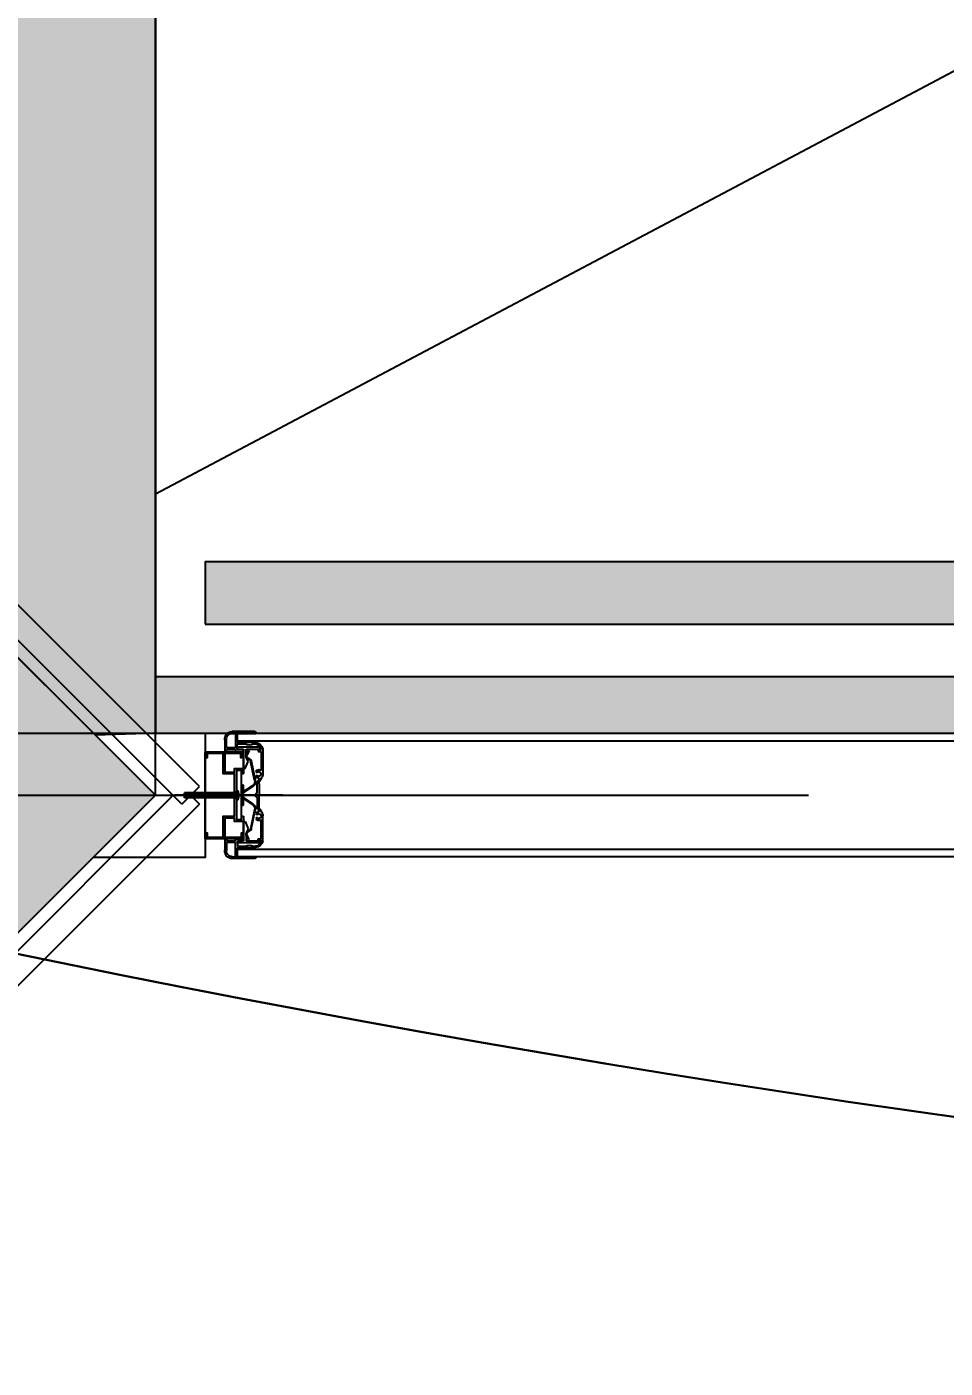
# Model space of a CAD drawing. Header units: millimetres. Extents: x 182 to 575, y -105 to 95.
# Drawn here: x 319.112 to 319.849, y -52.713 to -51.637 of the extents above; entities that cross this region are included whole.
import ezdxf

# ---------------------------------------------------------------- set-up
doc = ezdxf.new("R2010")
doc.units = ezdxf.units.MM
doc.header["$MEASUREMENT"] = 0
for name, pattern in [('DASHDOT', [1, 0.5, -0.25, 0, -0.25]), ('HIDDEN2', [0.1875, 0.125, -0.0625]), ('XR_BL2_AND_MON-REV15$0$DASHDOT', [1, 0.5, -0.25, 0, -0.25])]:
    doc.linetypes.add(name, pattern=pattern)
for name, color, linetype in [('base', 253, 'Continuous'), ('construir', 10, 'Continuous'), ('EIXOS', 31, 'DASHDOT'), ('ESTR', 3, 'Continuous'), ('FORRO', 253, 'Continuous'), ('Mob', 252, 'Continuous'), ('PISO', 252, 'Continuous'), ('XR_BL2_AND_MON-REV15$0$aca', 2, 'Continuous'), ('XR_BL2_AND_MON-REV15$0$EIXOS_PERFIL', 181, 'XR_BL2_AND_MON-REV15$0$DASHDOT'), ('XR_BL2_AND_MON-REV15$0$MARMORE', 7, 'Continuous'), ('XR_BL2_AND_MON-REV15$0$PERFIL_DIV', 41, 'Continuous')]:
    doc.layers.add(name, color=color, linetype=linetype)
doc.layers.add('eletroduto eletrica', color=152, linetype='EL', lineweight=30)
doc.styles.add('SIMPLEX', font='simplex', dxfattribs={"height": 0.2})
doc.styles.get("Standard").update_dxf_attribs({"font": 'romans.shx'})
doc.linetypes.add('EL', pattern='A,0.5,-0.2,["EL",Standard,S=0.1,R=0,X=-0.08,Y=-0.05],-0.175', length=0.875)
doc.dimstyles.new('SA-25', dxfattribs={"dimtxt": 0.05, "dimasz": 0.05, "dimexe": 0.025, "dimexo": 0.05, "dimgap": 0.025, "dimtad": 1, "dimzin": 4, "dimdsep": 46, "dimtxsty": 'SIMPLEX', "dimblk": 'OBLIQUE', "dimcen": 0.025, "dimdle": 0.05, "dimclrt": 2, "dimaunit": 1, "dimadec": 3, "dimazin": 0, "dimtfac": 1, "dimtofl": 0, "dimtmove": 0, "dimatfit": 3, "dimldrblk": 'OPEN30', "dimfxl": 1, "dimtolj": 1, "dimtzin": 0, "dimarcsym": 0})

# ---------------------------------------------------------------- blocks, each defined once
blk = doc.blocks.new('XR_BL2_AND_MON-REV15$0$PILAR_60X60_JUNTA')
at = {"layer": 'base'}
for points in [[(-0.4143, 0.01), (0, 0.4243), (0.4143, 0.01)], [(-0.4143, -0.01), (0, -0.4243), (0.4143, -0.01)]]:
    blk.add_hatch(color=256, dxfattribs=at).paths.add_polyline_path(points)
at = {"layer": 'base', "linetype": 'ByBlock'}
for points in [[(-0.4143, 0.01), (0, 0.4243), (0.4143, 0.01)], [(-0.4143, -0.01), (0, -0.4243), (0.4143, -0.01)]]:
    blk.add_lwpolyline(points, close=True, dxfattribs=at)
at = {"layer": 'base'}
blk.add_point((0, 0), dxfattribs=at)
blk = doc.blocks.new('XR_BL2_AND_MON-REV15$0$P_M')
at = {"layer": 'XR_BL2_AND_MON-REV15$0$MARMORE'}
for p, q in [((-0.0071, 0.0354), (-0.4596, -0.4172)), ((0.0071, 0.0212), (-0.0071, 0.0354)), ((0, 0.0283), (0.0071, 0.0354)), ((0.0071, 0.0212), (-0.4455, -0.4313)), ((0.4384, -0.4243), (0, 0.0141)), ((-0.4525, -0.4243), (-0.4596, -0.4172)), ((-0.0071, -0.8697), (0.4455, -0.4172)), ((0.4455, -0.4172), (0.4596, -0.4313)), ((0.4525, -0.4243), (0.4596, -0.4172)), ((-0.4525, -0.4243), (-0.4596, -0.4313)), ((-0.4525, -0.4243), (-0.4455, -0.4313)), ((-0.4384, -0.4243), (0, -0.8627)), ((-0.4596, -0.4313), (-0.0071, -0.8839)), ((-0.0071, -0.8697), (0.0071, -0.8839)), ((0, -0.8768), (-0.0071, -0.8839))]:
    blk.add_line(p, q, dxfattribs=at)
for points in [[(0.4596, -0.4172), (0.0071, 0.0354)], [(0.0071, -0.8839), (0.4596, -0.4313)]]:
    blk.add_lwpolyline(points, dxfattribs=at)
blk = doc.blocks.new('XR_BL2_AND_MON-REV15$0$A$C03051BF2')
at = {"layer": 'XR_BL2_AND_MON-REV15$0$aca'}
for p, q in [((49.1, 20.7, -29.5), (49.1, 62.8, -29.5)), ((53.3, 20.7, -29.5), (53.3, 62.8, -29.5))]:
    blk.add_line(p, q, dxfattribs=at)
at = {"layer": 'XR_BL2_AND_MON-REV15$0$EIXOS_PERFIL'}
blk.add_line((51.2, -16.2, -29.5), (51.2, 70.7, -29.5), dxfattribs=at)
at = {"layer": 'XR_BL2_AND_MON-REV15$0$PERFIL_DIV'}
for p, q in [((53.3, 62.8, -29.5), (49.1, 62.8, -29.5)), ((53.3, 62.8, -29.5), (49.1, 62.8, -29.5)), ((49.1, 20.7, -29.5), (49.1, 62.8, -29.5)), ((53.3, 62.1, -29.5), (49.1, 62.1, -29.5)), ((53.3, 61.4, -29.5), (49.1, 61.4, -29.5)), ((53.3, 60.7, -29.5), (49.1, 60.7, -29.5)), ((53.3, 60, -29.5), (49.1, 60, -29.5)), ((53.3, 59.3, -29.5), (49.1, 59.3, -29.5)), ((53.3, 58.6, -29.5), (49.1, 58.6, -29.5)), ((53.3, 57.9, -29.5), (49.1, 57.9, -29.5)), ((53.3, 57.2, -29.5), (49.1, 57.2, -29.5)), ((53.3, 57.2, -29.5), (49.1, 57.2, -29.5)), ((53.3, 57.2, -29.5), (49.1, 57.2, -29.5)), ((53.3, 57.2, -29.5), (49.1, 57.2, -29.5)), ((53.3, 56.5, -29.5), (49.1, 56.5, -29.5)), ((53.3, 55.8, -29.5), (49.1, 55.8, -29.5)), ((53.3, 55.1, -29.5), (49.1, 55.1, -29.5)), ((53.3, 54.4, -29.5), (49.1, 54.4, -29.5)), ((53.3, 20.7, -29.5), (53.3, 62.8, -29.5)), ((53.3, 53.7, -29.5), (49.1, 53.7, -29.5)), ((53.3, 53, -29.5), (49.1, 53, -29.5)), ((53.3, 52.3, -29.5), (49.1, 52.3, -29.5)), ((53.3, 51.6, -29.5), (49.1, 51.6, -29.5)), ((53.3, 51.6, -29.5), (49.1, 51.6, -29.5)), ((53.3, 50.9, -29.5), (49.1, 50.9, -29.5)), ((53.3, 50.2, -29.5), (49.1, 50.2, -29.5)), ((53.3, 49.5, -29.5), (49.1, 49.5, -29.5)), ((53.3, 48.8, -29.5), (49.1, 48.8, -29.5)), ((53.3, 48.1, -29.5), (49.1, 48.1, -29.5)), ((53.3, 47.4, -29.5), (49.1, 47.4, -29.5)), ((53.3, 46.7, -29.5), (49.1, 46.7, -29.5)), ((53.3, 46, -29.5), (49.1, 46, -29.5)), ((53.3, 46, -29.5), (49.1, 46, -29.5)), ((53.3, 46, -29.5), (49.1, 46, -29.5)), ((53.3, 46, -29.5), (49.1, 46, -29.5)), ((53.3, 45.3, -29.5), (49.1, 45.3, -29.5)), ((53.3, 44.6, -29.5), (49.1, 44.6, -29.5)), ((53.3, 43.9, -29.5), (49.1, 43.9, -29.5)), ((53.3, 43.2, -29.5), (49.1, 43.2, -29.5)), ((53.3, 42.5, -29.5), (49.1, 42.5, -29.5)), ((53.3, 41.8, -29.5), (49.1, 41.8, -29.5)), ((53.3, 41.1, -29.5), (49.1, 41.1, -29.5)), ((53.3, 40.4, -29.5), (49.1, 40.4, -29.5)), ((53.3, 40.4, -29.5), (49.1, 40.4, -29.5)), ((53.3, 39.7, -29.5), (49.1, 39.7, -29.5)), ((53.3, 39, -29.5), (49.1, 39, -29.5)), ((53.3, 38.3, -29.5), (49.1, 38.3, -29.5)), ((53.3, 37.6, -29.5), (49.1, 37.6, -29.5)), ((53.3, 36.9, -29.5), (49.1, 36.9, -29.5)), ((53.3, 36.2, -29.5), (49.1, 36.2, -29.5)), ((53.3, 35.5, -29.5), (49.1, 35.5, -29.5)), ((53.3, 34.8, -29.5), (49.1, 34.8, -29.5)), ((53.3, 34.8, -29.5), (49.1, 34.8, -29.5)), ((53.3, 34.8, -29.5), (49.1, 34.8, -29.5)), ((53.3, 34.8, -29.5), (49.1, 34.8, -29.5)), ((53.3, 34.1, -29.5), (49.1, 34.1, -29.5)), ((53.3, 33.4, -29.5), (49.1, 33.4, -29.5)), ((53.3, 32.7, -29.5), (49.1, 32.7, -29.5)), ((0, 6.5, -29.5), (0, 24.7, -29.5)), ((1.5, 24.6, -29.5), (1.5, 22, -29.5)), ((1.5, 22, -29.5), (11, 22, -29.5)), ((13, 29, -29.5), (6.5, 29, -29.5)), ((6.6, 30.5, -29.5), (16, 30.5, -29.5)), ((11, 22, -29.5), (11, 22, -29.5)), ((11, 22, -29.5), (13, 22, -29.5)), ((13, 22, -29.5), (13, 29, -29.5)), ((14.5, 29, -29.5), (14.5, 22, -29.5)), ((16, 29, -29.5), (14.5, 29, -29.5)), ((14.5, 22, -29.5), (16, 22, -29.5)), ((16, 29, -29.5), (16, 30.5, -29.5)), ((16, 22, -29.5), (16, 15.5, -29.5)), ((53.3, 32, -29.5), (49.1, 32, -29.5)), ((53.3, 31.3, -29.5), (49.1, 31.3, -29.5)), ((53.3, 30.6, -29.5), (49.1, 30.6, -29.5)), ((53.3, 29.9, -29.5), (49.1, 29.9, -29.5)), ((53.3, 29.2, -29.5), (49.1, 29.2, -29.5)), ((53.3, 29.2, -29.5), (49.1, 29.2, -29.5)), ((53.3, 28.5, -29.5), (49.1, 28.5, -29.5)), ((53.3, 27.8, -29.5), (49.1, 27.8, -29.5)), ((53.3, 27.1, -29.5), (49.1, 27.1, -29.5)), ((53.3, 26.4, -29.5), (49.1, 26.4, -29.5)), ((53.3, 25.7, -29.5), (49.1, 25.7, -29.5)), ((53.3, 25, -29.5), (49.1, 25, -29.5)), ((53.3, 24.3, -29.5), (49.1, 24.3, -29.5)), ((53.3, 23.6, -29.5), (49.1, 23.6, -29.5)), ((53.3, 22.9, -29.5), (49.1, 22.9, -29.5)), ((53.3, 22.2, -29.5), (49.1, 22.2, -29.5)), ((86.2, 30.5, -29.5), (97, 30.5, -29.5)), ((86.2, 30.5, -29.5), (86.2, 29, -29.5)), ((86.2, 29, -29.5), (87.7, 29, -29.5)), ((87.7, 22, -29.5), (86.2, 22, -29.5)), ((86.2, 22, -29.5), (86.2, 15.5, -29.5)), ((87.7, 29, -29.5), (87.7, 22, -29.5)), ((89, 22, -29.5), (89, 29, -29.5)), ((89, 29, -29.5), (95.5, 29, -29.5)), ((91, 22, -29.5), (89, 22, -29.5)), ((100.5, 22, -29.5), (91, 22, -29.5)), ((91, 22, -29.5), (91, 22, -29.5)), ((100.5, 24.6, -29.5), (100.5, 22, -29.5)), ((102, 6.5, -29.5), (102, 24.7, -29.5)), ((8.8, 20.5, -29.5), (1.5, 20.5, -29.5)), ((1.5, 20.5, -29.5), (1.5, 5.5, -29.5)), ((8.8, 5.7, -29.5), (8.8, 20.5, -29.5)), ((14.5, 20.5, -29.5), (10, 20.5, -29.5)), ((10, 20.5, -29.5), (10, 14.1, -29.5)), ((12.6, 2.2, -29.5), (12.6, 20.4, -29.5)), ((12.6, 20.4, -29.5), (14.2, 20.4, -29.5)), ((14.2, 20.4, -44.2), (14.2, 15.5, -40.2)), ((14.2, 20.4, -29.5), (14.2, 15.5, -29.5)), ((14.2, 15.5, -29.5), (29.8, 15.5, -29.5)), ((20.7, 13.4, -29.5), (14.2, 13.4, -29.5)), ((14.2, 13.4, -29.5), (14.2, 2.2, -29.5)), ((14.5, 15.5, -29.5), (14.5, 20.5, -29.5)), ((16, 15.5, -29.5), (14.5, 15.5, -29.5)), ((18.4, 13, -29.5), (15.3, 11.4, -29.5)), ((18.4, 13, -29.5), (15.3, 11.4, -29.5)), ((15.3, 11.4, -29.5), (15.5, 11, -29.5)), ((15.3, 11.4, -29.5), (15.5, 11, -29.5)), ((15.5, 11, -29.5), (18.6, 12.6, -29.5)), ((15.5, 11, -29.5), (18.6, 12.6, -29.5)), ((24, 11.6, -29.5), (20.7, 13.4, -29.5)), ((21.2, 11.9, -29.5), (22.3, 10.3, -29.5)), ((21.2, 11.9, -29.5), (22.3, 10.3, -29.5)), ((22.7, 10.5, -29.5), (21.6, 12.2, -29.5)), ((22.7, 10.5, -29.5), (21.6, 12.2, -29.5)), ((29.8, 14.1, -29.5), (24, 11.6, -29.5)), ((29.8, 15.5, -29.5), (29.8, 14.1, -29.5)), ((68, 17, -29.5), (33.6, 17, -29.5)), ((43, 15.4, -29.5), (43, 17, -29.5)), ((43, 15.4, -29.5), (43, 17, -29.5)), ((59, 15.4, -29.5), (43, 15.4, -29.5)), ((59, 15.4, -29.5), (43, 15.4, -29.5)), ((48.2, 15.4, -29.5), (43.4, 7.9, -29.5)), ((48.2, 15.4, -29.5), (43.4, 7.9, -29.5)), ((43.8, 7.6, -29.5), (48.8, 15.4, -29.5)), ((43.8, 7.6, -29.5), (48.8, 15.4, -29.5)), ((54.9, 20.7, -29.5), (47.5, 20.7, -29.5)), ((53.3, 21.5, -29.5), (49.1, 21.5, -29.5)), ((58.2, 7.6, -29.5), (53.2, 15.4, -29.5)), ((58.2, 7.6, -29.5), (53.2, 15.4, -29.5)), ((53.8, 15.4, -29.5), (58.6, 7.9, -29.5)), ((53.8, 15.4, -29.5), (58.6, 7.9, -29.5)), ((59, 17, -29.5), (59, 15.4, -29.5)), ((59, 17, -29.5), (59, 15.4, -29.5)), ((72.2, 15.5, -29.5), (87.7, 15.5, -29.5)), ((72.2, 15.5, -29.5), (72.2, 14.1, -29.5)), ((72.2, 14.1, -29.5), (78, 11.6, -29.5)), ((78, 11.6, -29.5), (81.3, 13.4, -29.5)), ((79.3, 10.5, -29.5), (80.4, 12.2, -29.5)), ((79.3, 10.5, -29.5), (80.4, 12.2, -29.5)), ((80.8, 11.9, -29.5), (79.7, 10.3, -29.5)), ((80.8, 11.9, -29.5), (79.7, 10.3, -29.5)), ((81.3, 13.4, -29.5), (87.8, 13.4, -29.5)), ((86.5, 11, -29.5), (83.4, 12.6, -29.5)), ((86.5, 11, -29.5), (83.4, 12.6, -29.5)), ((83.6, 13, -29.5), (86.7, 11.4, -29.5)), ((86.7, 11.4, -29.5), (86.5, 11, -29.5)), ((86.7, 11.4, -29.5), (86.5, 11, -29.5)), ((89.4, 20.4, -29.5), (87.8, 20.4, -29.5)), ((87.8, 20.4, -29.5), (87.8, 15.5, -29.5)), ((87.8, 20.4, -29.5), (92, 20.4, -29.5)), ((87.8, 13.4, -29.5), (87.8, 2.2, -29.5)), ((89.4, 2.2, -29.5), (89.4, 20.4, -29.5)), ((92, 20.4, -29.5), (92, 14.1, -29.5)), ((93.2, 5.7, -29.5), (93.2, 20.5, -29.5)), ((93.2, 20.5, -29.5), (100.5, 20.5, -29.5)), ((100.5, 20.5, -29.5), (100.5, 5.5, -29.5)), ((1.5, 5.5, -29.5), (1, 5.5, -29.5)), ((10, 7.5, -29.5), (10, 5.7, -29.5)), ((14.2, 2.2, -29.5), (12.6, 2.2, -29.5)), ((14, 0, -29.5), (34.3, 0, -29.5)), ((14.5, 1.1, -29.5), (14.2, 1.2, -29.5)), ((14.5, 3.7, -29.5), (16, 3.7, -29.5)), ((14.5, 3.7, -29.5), (14.5, 1.1, -29.5)), ((16, 3.7, -29.5), (16, 1.2, -29.5)), ((16, 1.2, -29.5), (30.7, 1.2, -29.5)), ((23.5, 9.4, -29.5), (39, 6.1, -29.5)), ((23.5, 9.4, -29.5), (39, 6.1, -29.5)), ((39.1, 6.6, -29.5), (23.6, 9.9, -29.5)), ((39.1, 6.6, -29.5), (23.6, 9.9, -29.5)), ((32.6, 5.1, -29.5), (31.3, 5.1, -29.5)), ((32, 3.6, -29.5), (32.3, 3.6, -29.5)), ((32, 2.8, -29.5), (32.3, 2.8, -29.5)), ((33.7, 1.4, -29.5), (33.7, 1.1, -29.5)), ((34.5, 1.4, -29.5), (34.5, 1.1, -29.5)), ((37, 5.1, -29.5), (35.6, 5.1, -29.5)), ((35.9, 3.6, -29.5), (36.2, 3.6, -29.5)), ((35.9, 2.8, -29.5), (36.2, 2.8, -29.5)), ((39.6, 2.3, -29.5), (36.9, 0.7, -29.5)), ((39.8, 3.9, -29.5), (38.3, 2.9, -29.5)), ((42.1, 3, -29.5), (51, 3, -29.5)), ((49.5, 4.5, -29.5), (42.2, 4.5, -29.5)), ((49.5, 5.5, -29.5), (51, 5.5, -29.5)), ((49.5, 5.5, -29.5), (49.5, 4.5, -29.5)), ((51, 5.5, -29.5), (51, 3, -29.5)), ((52.5, 5.5, -29.5), (51, 5.5, -29.5)), ((51, 5.5, -29.5), (51, 3, -29.5)), ((51, 5.5, -29.5), (51, 3, -29.5)), ((51, 5.5, -29.5), (51, 3, -29.5)), ((59.9, 3, -29.5), (51, 3, -29.5)), ((52.5, 5.5, -29.5), (52.5, 4.5, -29.5)), ((52.5, 4.5, -29.5), (59.8, 4.5, -29.5)), ((62.2, 3.9, -29.5), (63.7, 2.9, -29.5)), ((62.4, 2.3, -29.5), (65.1, 0.7, -29.5)), ((62.9, 6.6, -29.5), (78.4, 9.9, -29.5)), ((62.9, 6.6, -29.5), (78.4, 9.9, -29.5)), ((78.5, 9.4, -29.5), (63, 6.1, -29.5)), ((78.5, 9.4, -29.5), (63, 6.1, -29.5)), ((65, 5.1, -29.5), (66.4, 5.1, -29.5)), ((66.1, 3.6, -29.5), (65.8, 3.6, -29.5)), ((66.1, 2.8, -29.5), (65.8, 2.8, -29.5)), ((67.5, 1.4, -29.5), (67.5, 1.1, -29.5)), ((88, 0, -29.5), (67.7, 0, -29.5)), ((68.3, 1.4, -29.5), (68.3, 1.1, -29.5)), ((69.4, 5.1, -29.5), (70.7, 5.1, -29.5)), ((70, 3.6, -29.5), (69.7, 3.6, -29.5)), ((70, 2.8, -29.5), (69.7, 2.8, -29.5)), ((86, 1.2, -29.5), (71.3, 1.2, -29.5)), ((87.5, 3.7, -29.5), (86, 3.7, -29.5)), ((86, 3.7, -29.5), (86, 1.2, -29.5)), ((87.5, 3.7, -29.5), (87.5, 1.1, -29.5)), ((87.5, 1.1, -29.5), (87.8, 1.2, -29.5)), ((87.8, 2.2, -29.5), (89.4, 2.2, -29.5)), ((92, 7.5, -29.5), (92, 5.7, -29.5)), ((100.5, 5.5, -29.5), (101, 5.5, -29.5))]:
    blk.add_line(p, q, dxfattribs=at)
at = {"layer": 'XR_BL2_AND_MON-REV15$0$PERFIL_DIV', "linetype": 'Continuous'}
for p, q in [((49.1, 46.2, -29.5), (20.2, 46.2, -29.5)), ((82.2, 46.2, -29.5), (53.3, 46.2, -29.5)), ((48.7, 21.2, -29.5), (48.7, 22.7, -29.5)), ((53.7, 21.2, -29.5), (53.7, 22.7, -29.5)), ((12.6, 2.2, -29.5), (12.6, 20.4, -29.5)), ((12.6, 20.4, -29.5), (14.2, 20.4, -29.5)), ((14.2, 20.4, -29.5), (14.2, 15.5, -29.5)), ((14.2, 15.5, -29.5), (30.1, 15.5, -29.5)), ((20.7, 13.4, -29.5), (14.2, 13.4, -29.5)), ((14.2, 13.4, -29.5), (14.2, 2.2, -29.5)), ((16, 15.5, -29.5), (14.5, 15.5, -29.5)), ((33.3, 15.5, -29.5), (16, 15.5, -29.5)), ((24, 11.6, -29.5), (20.7, 13.4, -29.5)), ((29.8, 14.1, -29.5), (24, 11.6, -29.5)), ((87.8, 15.5, -29.5), (71.5, 15.5, -29.5)), ((72.2, 14.1, -29.5), (78, 11.6, -29.5)), ((78, 11.6, -29.5), (81.3, 13.4, -29.5)), ((81.3, 13.4, -29.5), (87.8, 13.4, -29.5)), ((83.6, 13, -29.5), (86.7, 11.4, -29.5)), ((87.8, 13.4, -29.5), (87.8, 2.2, -29.5)), ((89.4, 2.2, -29.5), (89.4, 15.5, -29.5)), ((14.2, 2.2, -29.5), (12.6, 2.2, -29.5)), ((87.8, 2.2, -29.5), (89.4, 2.2, -29.5))]:
    blk.add_line(p, q, dxfattribs=at)
at = {"layer": 'XR_BL2_AND_MON-REV15$0$PERFIL_DIV', "linetype": 'Continuous', "elevation": -29.5}
for points in [[(49.1, 22.7), (34, 22.7), (34, 31.9), (17.7, 31.9), (17.7, 44.7), (21.2, 44.7), (21.2, 45.2, 0.414214), (20.2, 46.2), (16.2, 46.2), (16.2, 16.2), (20.2, 16.2, 0.414214), (21.2, 17.2), (21.2, 17.7), (17.7, 17.7), (17.7, 30.4), (32.5, 30.4), (32.5, 22.7), (29.8, 22.7), (29.8, 15.5), (33.5, 15.5, 0.414214), (34, 16), (34, 17), (31.3, 17), (31.3, 21.2), (49.1, 21.2)], [(53.3, 21.2), (70.7, 21.2), (70.7, 17), (68, 17), (68, 16, 0.414214), (68.5, 15.5), (72.2, 15.5), (72.2, 22.7), (69.5, 22.7), (69.5, 30.4), (84.7, 30.4), (84.7, 17), (81.2, 17), (81.2, 16.5, 0.414214), (82.2, 15.5), (86.2, 15.5), (86.2, 46.2), (82.2, 46.2, 0.414214), (81.2, 45.2), (81.2, 44.7), (84.7, 44.7), (84.7, 31.9), (68, 31.9), (68, 22.7), (53.3, 22.7)]]:
    blk.add_lwpolyline(points, format="xyb", close=True, dxfattribs=at)
at = {"layer": 'XR_BL2_AND_MON-REV15$0$PERFIL_DIV'}
for centre, radius, start, end in [((6.1, 24.5, -29.5), 6.07, 84.5687, 179.4057), ((6.1, 24.5, -29.5), 4.57, 84.5687, 179.4057), ((95.9, 24.5, -29.5), 6.07, 0.5943, 95.4313), ((95.9, 24.5, -29.5), 4.57, 0.5943, 95.4313), ((3.6, 10.8, -29.5), 7.23, 332.7929, 27.2071), ((19.6, 10.8, -29.5), 2.5, 32.962, 117.7277), ((19.6, 10.8, -29.5), 2.5, 32.962, 117.7277), ((19.6, 10.8, -29.5), 2, 32.962, 117.7277), ((19.6, 10.8, -29.5), 2, 32.962, 117.7277), ((82.5, 10.8, -29.5), 2.5, 62.2723, 147.038), ((82.5, 10.8, -29.5), 2.5, 62.2723, 147.038), ((82.5, 10.8, -29.5), 2, 62.2723, 147.038), ((82.5, 10.8, -29.5), 2, 62.2723, 147.038), ((98.4, 10.8, -29.5), 7.23, 152.7929, 207.2071), ((1, 6.5, -29.5), 1, 180, 270), ((15.4, 6.5, -29.5), 6.6, 186.584, 258.1632), ((15, 6.2, -29.5), 5.05, 185.254, 260.0798), ((24, 11.3, -29.5), 2, 212.962, 257.0888), ((24, 11.3, -29.5), 2, 212.962, 257.0888), ((24, 11.3, -29.5), 1.5, 212.962, 257.0888), ((24, 11.3, -29.5), 1.5, 212.962, 257.0888), ((34.1, 3.2, -29.5), 3.55, 151.9787, 207.0357), ((30.7, 1.5, -29.5), 0.3, 270, 27.0357), ((31.3, 4.8, -29.5), 0.3, 90, 151.9787), ((34.1, 3.2, -29.5), 2.15, 169.2778, 190.7222), ((34.1, 3.2, -29.5), 1.85, 134.7519, 167.5131), ((34.1, 3.2, -29.5), 1.85, 192.4869, 257.5131), ((32.6, 4.8, -29.5), 0.3, 314.7519, 90), ((34.1, 3.2, -29.5), 2.15, 259.2778, 280.7222), ((34.3, 5, -29.5), 5, 270, 301.269), ((34.1, 3.2, -29.5), 1.85, 282.4869, 347.5131), ((35.6, 4.8, -29.5), 0.3, 90, 225.2481), ((34.1, 3.2, -29.5), 1.85, 12.4869, 45.2481), ((34.1, 3.2, -29.5), 2.15, 349.2778, 10.7222), ((37, 4.8, -29.5), 0.3, 28.0213, 90), ((34.1, 3.2, -29.5), 3.55, 0.7212, 28.0213), ((38.1, 3.3, -29.5), 0.4, 180.7212, 301.269), ((40.1, 11, -29.5), 5, 257.0888, 317.2175), ((40.1, 11, -29.5), 5, 257.0888, 317.2175), ((40.1, 11, -29.5), 4.5, 257.0888, 317.2175), ((40.1, 11, -29.5), 4.5, 257.0888, 317.2175), ((42.1, -2, -29.5), 5, 90, 121.269), ((42.2, -0.1, -29.5), 4.68, 90, 121.269), ((61.9, 11, -29.5), 5, 222.7825, 282.9112), ((61.9, 11, -29.5), 5, 222.7825, 282.9112), ((61.9, 11, -29.5), 4.5, 222.7825, 282.9112), ((61.9, 11, -29.5), 4.5, 222.7825, 282.9112), ((59.8, -0.1, -29.5), 4.68, 58.731, 90), ((59.9, -2, -29.5), 5, 58.731, 90), ((63.9, 3.3, -29.5), 0.4, 238.731, 359.2788), ((67.9, 3.2, -29.5), 3.55, 151.9787, 179.2788), ((65, 4.8, -29.5), 0.3, 90, 151.9787), ((67.7, 5, -29.5), 5, 238.731, 270), ((67.9, 3.2, -29.5), 2.15, 169.2778, 190.7222), ((67.9, 3.2, -29.5), 1.85, 134.7519, 167.5131), ((67.9, 3.2, -29.5), 1.85, 192.4869, 257.5131), ((66.4, 4.8, -29.5), 0.3, 314.7519, 90), ((67.9, 3.2, -29.5), 2.15, 259.2778, 280.7222), ((67.9, 3.2, -29.5), 1.85, 282.4869, 347.5131), ((69.4, 4.8, -29.5), 0.3, 90, 225.2481), ((67.9, 3.2, -29.5), 1.85, 12.4869, 45.2481), ((67.9, 3.2, -29.5), 2.15, 349.2778, 10.7222), ((70.7, 4.8, -29.5), 0.3, 28.0213, 90), ((67.9, 3.2, -29.5), 3.55, 332.9643, 28.0213), ((71.3, 1.5, -29.5), 0.3, 152.9643, 270), ((78, 11.3, -29.5), 1.5, 282.9112, 327.038), ((78, 11.3, -29.5), 1.5, 282.9112, 327.038), ((78, 11.3, -29.5), 2, 282.9112, 327.038), ((78, 11.3, -29.5), 2, 282.9112, 327.038), ((87, 6.2, -29.5), 5.05, 279.9202, 354.746), ((86.6, 6.5, -29.5), 6.6, 281.8368, 353.416), ((101, 6.5, -29.5), 1, 270, 0)]:
    blk.add_arc(centre, radius, start, end, dxfattribs=at)
at = {"layer": 'XR_BL2_AND_MON-REV15$0$PERFIL_DIV', "extrusion": (0, 0, -1)}
blk.add_ellipse((51.2, 20.7, -29.5), major_axis=(-3.7, 0), ratio=0.462085, start_param=3.141593, end_param=6.283185, dxfattribs=at)
blk.add_ellipse((51.2, 20.7, -29.5), major_axis=(-3.7, 0), ratio=0.462085, start_param=3.141593, end_param=6.283185, dxfattribs=at)
blk = doc.blocks.new('XR_BL2_AND_MON-REV15$0$D7')
at = {"layer": 'base', "elevation": -2360.3554}
for points in [[(-0.0433, 1.3554), (-0.0493, 1.3554), (-0.0493, 0.0657), (-0.0433, 0.0657)], [(0.0437, 1.3554), (0.0497, 1.3554), (0.0497, 0.0657), (0.0437, 0.0657)]]:
    blk.add_lwpolyline(points, close=True, dxfattribs=at)
at = {"layer": 'base'}
blk.add_lwpolyline([(0.05, -0.05), (0.05, 0.04), (-0.05, 0.04), (-0.05, -0.05)], dxfattribs=at)
at = {"layer": 'base', "xscale": 0.0009999999999763531, "yscale": 0.0009999999999763531, "zscale": 0.0009999999999763531, "rotation": 180}
blk.add_blockref('XR_BL2_AND_MON-REV15$0$A$C03051BF2', (0.0512, 0.0862, 0.0295), dxfattribs=at)
blk = doc.blocks.new('_Oblique')
at = {"color": 0, "linetype": 'ByBlock', "lineweight": -2}
blk.add_line((-0.5, -0.5), (0.5, 0.5), dxfattribs=at)
blk = doc.blocks.new('*D149')
at = {"layer": 'Defpoints', "color": 0, "transparency": 16777216}
for p in [(319.2151, -44.0918), (319.2101, -52.2034), (320.5094, -52.2034)]:
    blk.add_point(p, dxfattribs=at)
at = {"layer": 'FORRO', "color": 0, "lineweight": -2, "transparency": 16777216}
for p, q in [((320.5094, -44.0418), (320.5094, -52.2534)), ((319.2651, -44.0918), (320.5344, -44.0918)), ((319.2601, -52.2034), (320.5344, -52.2034))]:
    blk.add_line(p, q, dxfattribs=at)
at = {"layer": 'FORRO', "color": 0, "lineweight": -2, "transparency": 16777216, "xscale": 0.05, "yscale": 0.05, "zscale": 0.05}
for p, rotation in [((320.5094, -44.0918), 90), ((320.5094, -52.2034), 270)]:
    blk.add_blockref('_Oblique', p, dxfattribs=dict(at, rotation=rotation))
at = {"layer": 'FORRO', "color": 2, "transparency": 16777216, "insert": (320.3844, -48.1476), "char_height": 0.2, "attachment_point": 5, "rotation": 90, "style": 'SIMPLEX'}
blk.add_mtext('\\A1;8.11', dxfattribs=at)
blk = doc.blocks.new('_Open30')
at = {"color": 0, "linetype": 'ByBlock', "lineweight": -2}
for p, q in [((-1, 0.268), (0, 0)), ((0, 0), (-1, -0.268)), ((0, 0), (-1, 0))]:
    blk.add_line(p, q, dxfattribs=at)

msp = doc.modelspace()

# ---------------------------------------------------------------- hatches: boundary and pattern name
at = {"layer": 'base'}
h = msp.add_hatch(color=256, dxfattribs=at)
h.dxf.hatch_style = 1
h.paths.add_polyline_path([(319.2551, -52.1161), (324.6594, -52.1161), (324.6594, -52.0661), (319.2551, -52.0661)])
at = {"layer": 'FORRO', "transparency": 33554602}
h = msp.add_hatch(color=256, dxfattribs=at)
h.dxf.hatch_style = 1
h.paths.add_polyline_path([(315.0651, -44.0918), (318.3666, -44.0918), (318.3666, -52.1584), (317.2461, -52.1584), (317.2753, -52.2034), (337.1666, -52.2034), (337.4408, -51.9291), (337.4408, -47.6484), (339.3689, -47.6163), (339.3689, -43.7234), (337.9375, -43.7234), (337.5408, -44.1201), (337.0812, -43.6463), (337.4708, -43.2567), (337.4708, -41.4784), (312.6108, -41.5684), (312.6358, -43.2817), (313.0004, -43.6463), (312.5479, -44.113), (312.1416, -43.7209), (310.6855, -43.7234), (310.6855, -47.6434), (312.6358, -47.6434), (312.6408, -51.9291), (312.9151, -52.2034), (317.2753, -52.2034), (317.2461, -52.1584), (315.0651, -52.1584)])
h.paths.add_polyline_path([(319.2151, -44.0918), (324.6166, -44.0918), (324.6166, -52.1584), (319.2151, -52.1584)], flags=16)
h.paths.add_polyline_path([(325.4651, -44.0918), (330.8666, -44.0918), (330.8666, -52.1584), (325.4651, -52.1584)], flags=16)
h.paths.add_polyline_path([(331.7151, -44.0918), (335.0166, -44.0918), (335.0166, -52.1584), (331.7151, -52.1584)], flags=16)

# ---------------------------------------------------------------- linework, layer by layer
at = {"layer": 'construir'}
msp.add_line((320.2066, -51.4867), (319.2151, -52.0119), dxfattribs=at)
msp.add_lwpolyline([(310.6855, -47.6434), (312.6358, -47.6434), (312.6358, -51.9241), (312.9151, -52.2034), (318.374, -52.2034), (318.4184, -52.2015), (318.7808, -51.8391), (318.8008, -51.8391), (319.1667, -52.205), (319.2076, -52.2035), (321.9158, -52.2035), (321.9158, -52.1584), (324.7116, -52.1584), (325.0408, -51.8291), (325.3701, -52.1584), (328.1658, -52.1584), (328.1658, -52.2035), (330.874, -52.2035), (330.9145, -52.2054), (331.2915, -51.8298)], dxfattribs=at)
msp.add_lwpolyline([(330.8666, -51.0178), (330.8666, -52.1987), (330.8666, -51.0178, 0.224579), (319.2151, -51.0178), (319.2151, -52.2034)], format="xyb", dxfattribs=at)
at = {"layer": 'EIXOS', "linetype": 'DASHDOT', "ltscale": 2}
msp.add_line((301.9392, -52.2534), (348.455, -52.2534), dxfattribs=at)
at = {"layer": 'eletroduto eletrica'}
msp.add_arc((321.5391, -40.6246), 12.0055, 254.6774, 284.85303, dxfattribs=at)
at = {"layer": 'ESTR', "color": 1, "linetype": 'HIDDEN2'}
msp.add_line((319.2151, -52.2534), (319.2151, -43.6534), dxfattribs=at)
at = {"layer": 'FORRO'}
msp.add_line((312.9151, -52.2034), (337.1237, -52.2034), dxfattribs=at)
at = {"layer": 'FORRO', "color": 2, "elevation": 195.166}
msp.add_lwpolyline([(310.6855, -43.7234), (310.6855, -47.6434), (312.6358, -47.6434), (312.6408, -51.9291), (312.9151, -52.2034), (337.1666, -52.2034), (337.4408, -51.9291), (337.4408, -47.6484), (339.3689, -47.6163), (339.3689, -43.7234), (337.9375, -43.7234), (337.5408, -44.1201), (337.0812, -43.6463), (337.4708, -43.2567), (337.4708, -41.4784), (312.6108, -41.5684), (312.6358, -43.2817), (313.0004, -43.6463), (312.5479, -44.113), (312.1416, -43.7209)], close=True, dxfattribs=at)
at = {"layer": 'FORRO'}
msp.add_lwpolyline([(319.2151, -44.0918), (324.6166, -44.0918), (324.6166, -52.1584), (319.2151, -52.1584)], close=True, dxfattribs=at)
at = {"layer": 'Mob', "linetype": 'ByBlock'}
msp.add_lwpolyline([(319.2551, -52.1161), (324.6594, -52.1161), (324.6594, -52.0661), (319.2551, -52.0661)], close=True, dxfattribs=at)
at = {"layer": 'PISO'}
for p, q in [((320.2066, -51.4867), (319.2151, -52.0119)), ((319.2151, -52.2034), (330.8666, -52.1987))]:
    msp.add_line(p, q, dxfattribs=at)
msp.add_lwpolyline([(330.8666, -51.0178), (330.8666, -52.1987), (330.8666, -51.0178, 0.224579), (319.2151, -51.0178), (319.2151, -52.2034)], format="xyb", dxfattribs=at)

# ---------------------------------------------------------------- block references
at = {"layer": 'base', "rotation": 89.99999999999999}
for name, p in [('XR_BL2_AND_MON-REV15$0$P_M', (318.3666, -52.2534, 177.5225)), ('XR_BL2_AND_MON-REV15$0$PILAR_60X60_JUNTA', (318.7908, -52.2534))]:
    msp.add_blockref(name, p, dxfattribs=at)
at = {"layer": 'base', "xscale": -1, "rotation": 270}
msp.add_blockref('XR_BL2_AND_MON-REV15$0$D7', (319.2151, -52.2534), dxfattribs=at)

# ---------------------------------------------------------------- dimensions: what is measured, and where the dimension line sits
at = {"layer": 'FORRO'}
dim = msp.add_linear_dim(base=(320.5094, -52.2034), p1=(319.2151, -44.0918), p2=(319.2101, -52.2034), angle=90, dimstyle='SA-25', override={"dimtmove": 1}, dxfattribs=at)
dim.commit()
dim.dimension.update_dxf_attribs({"geometry": '*D149', "text_midpoint": (320.3844, -48.1476)})

doc.saveas('drawing.dxf')
